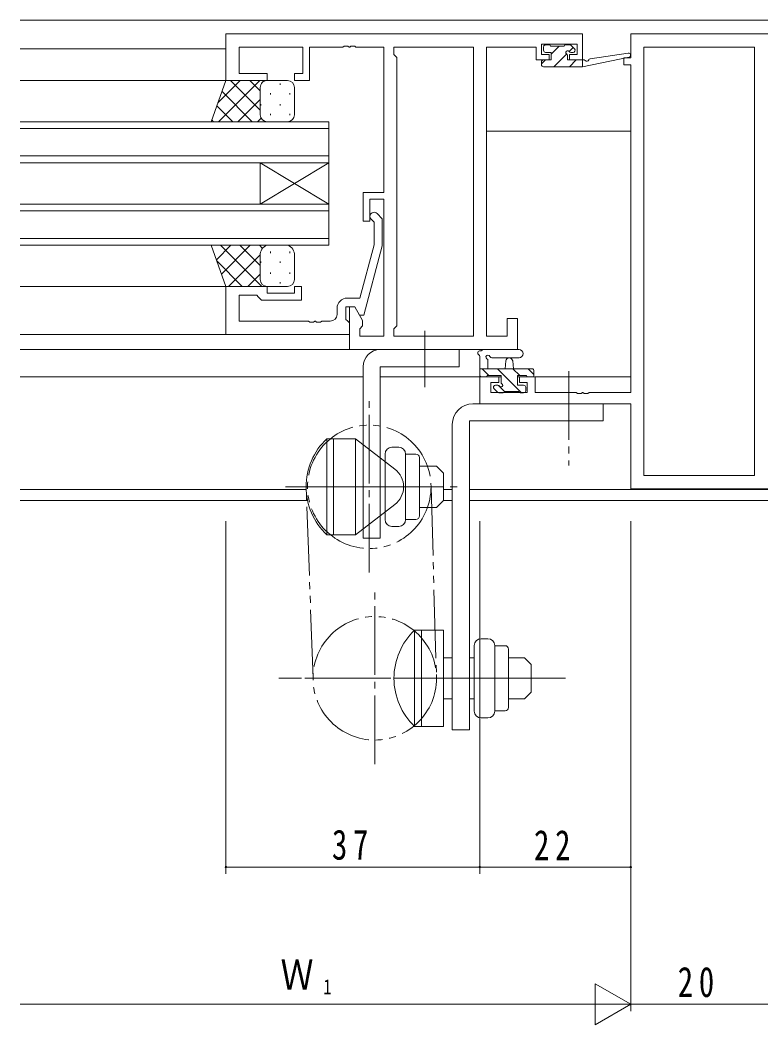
# Model space of a CAD drawing. Units: millimetres on the paper. Extents: x -397 to 397, y -282 to 282.
# Drawn here: x 22.1 to 130.1, y -14.8 to 131.6 of the extents above; entities that cross this region are included whole.
import ezdxf
from ezdxf.enums import TextEntityAlignment as Align

# ---------------------------------------------------------------- set-up
doc = ezdxf.new("R2010")
doc.units = ezdxf.units.MM
doc.linetypes.add('USER2', pattern=[13, 10, -1, 1, -1])
doc.linetypes.add('USER3', pattern=[15, 10, -1, 1, -1, 1, -1])
for name, color, linetype, lineweight in [('0-3_YKK_11', 7, 'Continuous', 18), ('0-4_YKK_12', 2, 'Continuous', 18), ('0-5_YKK_13', 4, 'Continuous', 18), ('0-6_YKK_D', 6, 'Continuous', 18)]:
    doc.layers.add(name, color=color, linetype=linetype, lineweight=lineweight)
doc.styles.add('ＭＳ ゴシック', font='')
doc.styles.get('ＭＳ ゴシック').set_extended_font_data('MS Gothic')

msp = doc.modelspace()

# ---------------------------------------------------------------- linework, layer by layer
at = {"layer": '0-3_YKK_11'}
for p, q in [((104.092, 129.581), (52.092, 129.581)), ((111.092, 129.581), (131.092, 129.581)), ((54.022, 127.651), (63.292, 127.651)), ((64.292, 127.651), (69.134, 127.651)), ((75.092, 127.651), (75.092, 106.481)), ((88.162, 127.651), (76.592, 127.651)), ((88.162, 85.511), (88.162, 127.651)), ((88.162, 85.511), (88.162, 127.651)), ((90.092, 127.651), (97.292, 127.651)), ((90.092, 85.511), (90.092, 127.651)), ((98.092, 128.081), (103.292, 128.081)), ((129.162, 127.651), (113.022, 127.651)), ((113.022, 127.651), (113.022, 65.211)), ((129.162, 65.211), (129.162, 127.651)), ((129.162, 65.211), (129.162, 127.651)), ((77.022, 126.151), (77.022, 87.011)), ((111.092, 77.311), (111.092, 125.081)), ((75.092, 105.481), (75.092, 85.511)), ((71.612, 91.08), (73.692, 98.841)), ((74.892, 98.683), (72.185, 88.58)), ((52.092, 92.78), (58.092, 92.78)), ((52.092, 85.78), (52.092, 92.78)), ((58.092, 92.78), (58.092, 91.78)), ((62.092, 92.78), (63.092, 92.78)), ((62.092, 91.78), (62.092, 92.78)), ((63.092, 92.78), (63.092, 90.78)), ((63.092, 90.78), (57.292, 90.78)), ((58.092, 91.78), (62.092, 91.78)), ((69.792, 91.08), (71.612, 91.08)), ((68.292, 88.71), (68.292, 89.58)), ((54.022, 87.71), (64.134, 87.71)), ((64.134, 87.71), (64.317, 87.59)), ((64.317, 87.59), (64.867, 87.59)), ((70.092, 85.78), (52.092, 85.78)), ((76.592, 85.511), (88.162, 85.511)), ((70.092, 83.581), (94.592, 83.581)), ((89.092, 75.681), (89.092, 79.581)), ((94.892, 78.781), (94.892, 79.581)), ((94.892, 79.581), (97.192, 79.581)), ((97.192, 79.581), (97.192, 77.311)), ((95.992, 78.781), (94.892, 78.781)), ((95.992, 77.311), (95.992, 78.781)), ((90.722, 77.311), (95.992, 77.311)), ((97.192, 77.311), (103.134, 77.311)), ((111.092, 75.681), (89.092, 75.681)), ((111.092, 63.281), (111.092, 75.681)), ((113.022, 65.211), (129.162, 65.211)), ((131.092, 63.281), (111.092, 63.281))]:
    msp.add_line(p, q, dxfattribs=at)
for points in [[(52.092, 129.581), (52.092, 122.781), (58.092, 122.781), (58.092, 123.781), (54.022, 123.781), (54.022, 127.651)], [(103.292, 128.081), (103.292, 126.581), (102.192, 126.581), (102.192, 125.781), (104.092, 125.781), (104.092, 129.581)], [(111.092, 125.081), (110.092, 125.081), (110.092, 126.081), (111.092, 126.081), (111.092, 129.581)], [(63.292, 127.651), (63.292, 123.781), (62.092, 123.781), (62.092, 122.781), (64.292, 122.781), (64.292, 127.651)], [(69.134, 127.651), (69.317, 127.771), (69.867, 127.771), (70.05, 127.651), (70.134, 127.651), (70.317, 127.771), (70.867, 127.771), (71.05, 127.651), (75.092, 127.651)], [(76.592, 127.651), (76.592, 126.581), (77.022, 126.151)], [(97.292, 127.651), (97.292, 126.851), (97.292, 125.781), (99.192, 125.781), (99.192, 126.581), (98.092, 126.581), (98.092, 128.081)], [(75.092, 106.481), (72.092, 106.481), (72.092, 102.281), (73.092, 102.281), (73.092, 105.481), (75.092, 105.481)], [(73.692, 98.841), (73.692, 102.132), (73.268, 102.556)], [(74.116, 103.404), (74.892, 102.629), (74.892, 98.683)], [(57.292, 90.78), (56.792, 91.28), (56.592, 91.48), (54.022, 91.48), (54.022, 87.71)], [(72.185, 88.58), (71.585, 88.58), (70.892, 89.78), (69.592, 89.78), (69.592, 87.98), (69.792, 87.78), (70.092, 87.48), (70.092, 85.78)], [(75.092, 85.511), (71.592, 85.511), (71.592, 86.581), (72.022, 87.011), (72.022, 87.823), (70.892, 89.781), (70.092, 89.781), (70.092, 83.581)], [(94.592, 83.581), (94.592, 88.081), (93.092, 88.081), (93.092, 85.511), (90.092, 85.511)], [(64.867, 87.59), (65.05, 87.71), (65.134, 87.71), (65.317, 87.59), (65.867, 87.59), (66.05, 87.71), (67.292, 87.71)], [(77.022, 87.011), (76.592, 86.581), (76.592, 85.511)], [(89.092, 79.581), (91.892, 79.581), (91.892, 78.781), (90.722, 78.781), (90.722, 77.311)], [(103.134, 77.311), (103.317, 77.191), (103.867, 77.191), (104.05, 77.311), (104.134, 77.311), (104.317, 77.191), (104.867, 77.191), (105.05, 77.311), (111.092, 77.311)]]:
    msp.add_lwpolyline(points, dxfattribs=at)
for centre, radius, start, end in [((73.692, 102.98), 0.6, 44.99999, 225.00001), ((69.792, 89.58), 1.5, 90.00001, 179.99999), ((67.292, 88.71), 1, 270.00001, 359.99999)]:
    msp.add_arc(centre, radius, start, end, dxfattribs=at)
at = {"layer": '0-4_YKK_12'}
for p, q in [((220.092, 131.581), (22.092, 131.581)), ((52.092, 127.38), (22.092, 127.38)), ((52.092, 127.38), (22.092, 127.38)), ((52.092, 127.38), (22.092, 127.38)), ((22.092, 122.78), (52.592, 122.781)), ((22.092, 122.78), (52.592, 122.781)), ((22.092, 122.78), (52.592, 122.781)), ((67.092, 116.781), (22.092, 116.781)), ((22.092, 115.781), (67.092, 115.781)), ((67.092, 110.781), (67.092, 116.781)), ((111.092, 115.381), (90.092, 115.381)), ((67.092, 111.781), (22.092, 111.781)), ((22.092, 110.781), (67.092, 110.781)), ((57.092, 110.781), (57.092, 104.781)), ((67.092, 110.781), (57.092, 104.781)), ((67.092, 104.781), (57.092, 110.781)), ((67.092, 110.781), (67.092, 104.781)), ((67.092, 104.781), (22.092, 104.781)), ((67.092, 98.781), (67.092, 104.781)), ((22.092, 103.781), (67.092, 103.781)), ((67.092, 99.781), (22.092, 99.781)), ((22.092, 98.781), (67.092, 98.781)), ((52.592, 92.781), (22.092, 92.781)), ((52.392, 85.781), (22.092, 85.781)), ((70.392, 83.58), (22.092, 83.58)), ((70.392, 83.58), (22.092, 83.58)), ((70.392, 83.58), (22.092, 83.58)), ((72.092, 79.581), (22.092, 79.581)), ((92.192, 79.581), (74.592, 79.581)), ((111.092, 79.581), (94.592, 79.581)), ((63.799, 63.211), (22.092, 63.211)), ((85.092, 63.211), (83.792, 63.211)), ((154.592, 63.211), (87.592, 63.211)), ((64.001, 61.581), (22.092, 61.581)), ((85.092, 61.581), (83.792, 61.581)), ((154.592, 61.581), (87.592, 61.581))]:
    msp.add_line(p, q, dxfattribs=at)
at = {"layer": '0-5_YKK_13'}
for p, q in [((98.392, 127.181), (98.392, 127.681)), ((98.604, 127.968), (98.405, 127.768)), ((98.692, 127.981), (99.192, 127.981)), ((99.392, 127.781), (101.392, 127.781)), ((100.663, 127.781), (99.492, 126.61)), ((101.592, 127.981), (102.192, 127.981)), ((102.712, 127.585), (102.119, 126.992)), ((102.404, 127.893), (102.904, 127.393)), ((101.78, 126.653), (99.908, 124.781)), ((102.692, 126.881), (102.353, 126.881)), ((104.09, 124.781), (110.851, 126.187)), ((105.204, 125.954), (110.746, 126.777)), ((98.663, 125.781), (98.092, 125.21)), ((98.092, 125.081), (98.092, 125.481)), ((98.392, 125.781), (99.492, 125.781)), ((98.392, 124.781), (104.09, 124.781)), ((103.153, 125.781), (102.153, 124.781)), ((49.949, 116.781), (52.092, 122.781)), ((50.926, 119.516), (54.19, 122.781)), ((51.019, 116.781), (57.019, 122.781)), ((52.092, 122.781), (58.092, 122.781)), ((57.092, 118.459), (52.771, 122.781)), ((57.092, 121.288), (55.599, 122.781)), ((57.092, 121.781), (57.092, 117.781)), ((61.092, 122.781), (58.092, 122.781)), ((60.012, 122.361), (60.012, 122.161)), ((62.092, 117.781), (62.092, 121.781)), ((55.942, 116.781), (51.526, 121.197)), ((58.597, 120.946), (58.597, 120.746)), ((61.427, 120.946), (61.427, 120.746)), ((53.114, 116.781), (50.782, 119.112)), ((53.847, 116.781), (57.092, 120.025)), ((57.182, 119.331), (57.182, 119.131)), ((60.012, 119.331), (60.012, 119.131)), ((56.676, 116.781), (57.208, 117.313)), ((58.597, 117.916), (58.597, 117.716)), ((61.427, 117.916), (61.427, 117.716)), ((58.092, 116.781), (49.949, 116.781)), ((50.285, 116.781), (50.037, 117.028)), ((58.092, 116.781), (61.092, 116.781)), ((49.96, 98.751), (49.989, 98.781)), ((50.704, 96.667), (52.818, 98.781)), ((57.315, 92.781), (51.315, 98.781)), ((51.448, 94.583), (55.646, 98.781)), ((57.092, 95.832), (54.143, 98.781)), ((57.438, 98.314), (56.972, 98.781)), ((58.092, 98.781), (61.092, 98.781)), ((52.475, 92.781), (57.092, 97.397)), ((57.092, 93.781), (57.092, 97.28)), ((58.597, 97.646), (58.597, 97.846)), ((61.427, 97.646), (61.427, 97.846)), ((62.092, 97.281), (62.092, 93.781)), ((54.486, 92.781), (50.762, 96.505)), ((57.182, 96.231), (57.182, 96.431)), ((60.012, 96.231), (60.012, 96.431)), ((55.303, 92.781), (57.092, 94.569)), ((58.597, 94.616), (58.597, 94.816)), ((61.427, 94.616), (61.427, 94.816)), ((57.182, 93.366), (57.182, 93.401)), ((61.092, 92.781), (58.092, 92.781)), ((60.012, 93.201), (60.012, 93.401)), ((74.592, 83.581), (86.092, 83.581)), ((86.092, 83.581), (86.092, 81.081)), ((94.82, 83.581), (89.657, 83.581)), ((89.092, 79.881), (89.092, 82.561)), ((94.82, 82.381), (90.859, 82.378)), ((72.092, 81.081), (72.092, 56.081)), ((74.592, 56.081), (74.592, 81.081)), ((86.092, 81.081), (74.592, 81.081)), ((89.092, 80.781), (96.692, 80.781)), ((90.422, 79.781), (89.422, 80.781)), ((90.292, 81.961), (90.292, 80.781)), ((95.167, 77.281), (91.667, 80.781)), ((92.792, 80.781), (92.894, 81.925)), ((93.992, 80.781), (93.89, 81.925)), ((94.912, 79.781), (93.912, 80.781)), ((96.992, 79.945), (96.157, 80.781)), ((89.992, 79.581), (89.392, 79.581)), ((94.592, 79.781), (94.592, 78.381)), ((95.892, 79.781), (94.592, 79.781)), ((96.692, 79.581), (96.092, 79.581)), ((96.992, 80.481), (96.992, 79.881)), ((91.68, 77.368), (91.18, 77.868)), ((91.392, 78.381), (91.731, 78.381)), ((92.722, 77.481), (91.844, 78.359)), ((94.592, 78.381), (95.492, 78.381)), ((95.792, 78.081), (95.792, 77.581)), ((92.492, 77.281), (91.892, 77.281)), ((94.792, 77.481), (92.692, 77.481)), ((95.492, 77.281), (94.992, 77.281)), ((107.092, 75.681), (88.092, 75.681)), ((107.092, 75.681), (107.092, 73.181)), ((85.092, 72.681), (85.092, 28.181)), ((107.092, 73.181), (87.592, 73.181)), ((87.592, 28.181), (87.592, 73.181)), ((66.792, 70.581), (67.792, 70.581)), ((66.792, 70.581), (66.792, 56.581)), ((67.792, 70.581), (70.992, 70.581)), ((67.792, 70.581), (67.792, 56.581)), ((67.792, 56.581), (67.792, 70.581)), ((76.728, 66.153), (70.992, 70.581)), ((70.992, 70.581), (70.992, 56.581)), ((70.992, 66.283), (70.992, 69.033)), ((77.292, 69.354), (76.292, 69.354)), ((75.292, 68.354), (75.292, 58.807)), ((78.292, 68.354), (78.292, 66.967)), ((78.292, 68.331), (79.792, 68.331)), ((80.292, 67.831), (80.292, 59.331)), ((78.292, 60.194), (78.292, 66.967)), ((80.292, 66.581), (82.792, 66.581)), ((78.045, 63.581), (69.44, 63.581)), ((82.792, 60.581), (83.792, 61.581)), ((76.728, 61.008), (70.992, 56.581)), ((78.292, 60.194), (78.292, 58.807)), ((80.292, 60.581), (82.792, 60.581)), ((78.292, 58.831), (79.792, 58.831)), ((77.292, 57.807), (76.292, 57.807)), ((66.792, 56.581), (67.792, 56.581)), ((67.792, 56.581), (70.992, 56.581)), ((72.092, 56.081), (74.592, 56.081)), ((79.592, 42.681), (80.592, 42.681)), ((79.592, 42.681), (79.592, 28.681)), ((83.792, 42.681), (80.592, 42.681)), ((80.592, 42.681), (80.592, 28.681)), ((80.592, 28.681), (80.592, 42.681)), ((83.792, 28.681), (83.792, 42.681)), ((83.792, 38.383), (83.792, 41.133)), ((90.292, 41.454), (89.292, 41.454)), ((88.292, 40.454), (88.292, 30.907)), ((91.292, 40.454), (91.292, 39.067)), ((91.292, 40.431), (92.792, 40.431)), ((93.292, 39.931), (93.292, 31.431)), ((83.792, 38.681), (85.092, 38.681)), ((87.592, 38.681), (88.292, 38.681)), ((91.292, 32.294), (91.292, 39.067)), ((93.292, 38.681), (95.592, 38.681)), ((92.447, 35.681), (79.931, 35.681)), ((95.592, 32.681), (96.592, 33.681)), ((83.792, 32.681), (85.092, 32.681)), ((85.092, 30.228), (85.092, 32.978)), ((87.592, 32.681), (88.292, 32.681)), ((91.292, 32.294), (91.292, 30.907)), ((93.292, 32.681), (95.592, 32.681)), ((91.292, 30.931), (92.792, 30.931)), ((90.292, 29.907), (89.292, 29.907)), ((79.592, 28.681), (80.592, 28.681)), ((80.592, 28.681), (83.792, 28.681)), ((87.592, 28.181), (85.092, 28.181))]:
    msp.add_line(p, q, dxfattribs=at)
at = {"layer": '0-5_YKK_13', "linetype": 'USER2'}
for p, q in [((81.092, 86.302), (81.092, 78.088)), ((102.092, 80.438), (102.092, 66.696)), ((72.992, 51.081), (72.992, 76.081)), ((60.792, 63.581), (86.149, 63.581)), ((73.792, 23.181), (73.792, 48.181)), ((101.592, 35.681), (59.792, 35.681)), ((100.113, 35.681), (60.103, 35.681))]:
    msp.add_line(p, q, dxfattribs=at)
at = {"layer": '0-5_YKK_13', "linetype": 'USER3'}
for p, q in [((64.792, 35.681), (63.792, 63.581)), ((81.992, 63.581), (82.792, 35.681))]:
    msp.add_line(p, q, dxfattribs=at)
at = {"layer": '0-5_YKK_13'}
for points in [[(99.492, 125.781), (99.492, 126.881), (98.692, 126.881)], [(101.892, 126.42), (101.892, 125.781), (104.09, 125.781)], [(104.09, 124.781), (104.09, 125.781), (104.177, 125.795)], [(58.092, 98.781), (49.949, 98.781), (52.092, 92.781), (58.092, 92.781)], [(92.192, 78.842), (92.192, 79.781), (90.192, 79.781)], [(82.792, 66.581), (83.792, 65.581), (83.792, 61.581)], [(95.592, 38.681), (96.592, 37.681), (96.592, 33.681)]]:
    msp.add_lwpolyline(points, dxfattribs=at)
at = {"layer": '0-5_YKK_13', "linetype": 'USER3'}
for centre in [(72.992, 63.581), (73.792, 35.681)]:
    msp.add_circle(centre, 9, dxfattribs=at)
at = {"layer": '0-5_YKK_13'}
for centre, radius, start, end in [((98.692, 127.681), 0.3, 90, 180), ((99.192, 127.781), 0.2, 0, 90), ((101.592, 127.781), 0.2, 90, 180), ((102.192, 127.681), 0.3, 45, 90), ((102.692, 127.181), 0.3, 270, 45), ((98.692, 127.181), 0.3, 180, 270), ((101.892, 126.881), 0.25, 33.05573, 236.94427), ((101.592, 126.42), 0.3, 0, 56.94427), ((102.353, 127.181), 0.3, 213.05573, 270), ((105.248, 125.657), 0.3, 98.44936, 158.44936), ((110.79, 126.481), 0.3, 281.74981, 98.44936), ((98.392, 125.481), 0.3, 90, 180), ((98.392, 125.081), 0.3, 180, 270), ((104.225, 125.498), 0.3, 39.19754, 99.19754), ((104.69, 125.878), 0.3, 219.19754, 338.44936), ((58.092, 121.781), 1, 90.0001, 180.0001), ((61.092, 121.781), 1, 0.0001, 90.0001), ((58.092, 117.781), 1, 180.0001, 270.0001), ((61.092, 117.781), 1, 270.0001, 0.0001), ((58.624, 97.342), 1.534, 110.30864, 182.31157), ((60.56, 97.342), 1.534, 357.6883, 69.69119), ((58.092, 93.781), 1, 179.9999, 269.9999), ((61.092, 93.781), 1, 269.9999, 359.9999), ((74.592, 81.081), 2.5, 90, 180), ((89.201, 83.67), 0.3, 259.47122, 319.47122), ((89.657, 83.281), 0.3, 90, 139.47122), ((94.819, 82.981), 0.6, 270.04023, 90.04023), ((89.092, 83.081), 0.3, 79.47122, 240), ((88.792, 82.561), 0.3, 0, 60), ((90.292, 82.481), 0.3, 19.18976, 240), ((89.992, 81.961), 0.3, 0, 60), ((90.858, 82.678), 0.3, 199.18976, 270.04023), ((93.392, 81.881), 0.5, 5.09207, 174.90793), ((96.692, 80.481), 0.3, 0, 90), ((89.392, 79.881), 0.3, 180, 270), ((89.992, 79.781), 0.2, 270, 0), ((96.092, 79.781), 0.2, 180, 270), ((96.692, 79.881), 0.3, 270, 0), ((91.392, 78.081), 0.3, 90, 225), ((91.731, 78.081), 0.3, 33.05573, 90), ((92.192, 78.381), 0.25, 213.05573, 56.94427), ((92.492, 78.842), 0.3, 180, 236.94427), ((95.492, 78.081), 0.3, 0, 90), ((91.892, 77.581), 0.3, 225, 270), ((92.492, 77.481), 0.2, 270, 0), ((94.992, 77.481), 0.2, 180, 270), ((95.492, 77.581), 0.3, 270, 0), ((88.092, 72.681), 3, 90, 180), ((73.458, 63.581), 9.667, 133.60284, 226.39716), ((76.292, 68.354), 1, 90, 180), ((77.292, 68.354), 1, 0, 90), ((79.792, 67.831), 0.5, 0, 90), ((74.742, 63.581), 3.25, 307.66316, 52.33684), ((76.292, 58.807), 1, 180, 270), ((77.292, 58.807), 1, 270, 0), ((79.792, 59.331), 0.5, 270, 0), ((86.258, 35.681), 9.667, 133.60284, 226.39716), ((89.292, 40.454), 1, 90, 180), ((90.292, 40.454), 1, 0, 90), ((92.792, 39.931), 0.5, 0, 90), ((89.292, 30.907), 1, 180, 270), ((90.292, 30.907), 1, 270, 0), ((92.792, 31.431), 0.5, 270, 0)]:
    msp.add_arc(centre, radius, start, end, dxfattribs=at)
at = {"layer": '0-6_YKK_D'}
for p, q in [((52.092, 58.581), (52.092, 7.181)), ((89.092, 58.581), (89.092, 7.181)), ((89.092, 58.581), (89.092, 7.181)), ((111.092, 58.581), (111.092, -12.82)), ((111.092, 58.581), (111.092, -12.819)), ((111.092, 58.581), (111.092, 7.181)), ((89.092, 8.181), (52.092, 8.181)), ((111.092, 8.181), (89.092, 8.181)), ((111.092, -11.82), (105.896, -8.82)), ((105.896, -8.82), (105.896, -14.82)), ((22.092, -11.82), (105.092, -11.82)), ((111.092, -11.82), (100.7, -11.82)), ((111.092, -11.82), (105.896, -14.82)), ((131.092, -11.819), (111.092, -11.819))]:
    msp.add_line(p, q, dxfattribs=at)
for centre, start, end in [((52.092, 8.181), 0, 180), ((52.092, 8.181), 180, 0), ((89.092, 8.181), 0, 180), ((89.092, 8.181), 0, 180), ((89.092, 8.181), 180, 0), ((89.092, 8.181), 180, 0), ((111.092, 8.181), 0, 180), ((111.092, 8.181), 180, 0)]:
    msp.add_arc(centre, 0.106, start, end, dxfattribs=at)

# ---------------------------------------------------------------- texts
at = {"layer": '0-6_YKK_D', "color": 7, "style": 'ＭＳ ゴシック', "width": 0.8}
for s, height, p in [('Ｗ', 4.399, (60.059, -11.02)), ('1', 2.199, (66.296, -11.02))]:
    msp.add_text(s, height=height, dxfattribs=at).set_placement(p, align=Align.BOTTOM_LEFT)
at = {"layer": '0-6_YKK_D', "color": 7, "char_height": 4.399, "attachment_point": 7, "style": 'ＭＳ ゴシック'}
for s, insert in [('\\T1.37;\\W0.75;37', (67.546, 9.181)), ('\\T1.37;\\W0.75;22', (96.998, 9.181)), ('\\T1.37;\\W0.75;20', (117.949, -10.819))]:
    msp.add_mtext(s, dxfattribs=dict(at, insert=insert))

doc.saveas('drawing.dxf')
